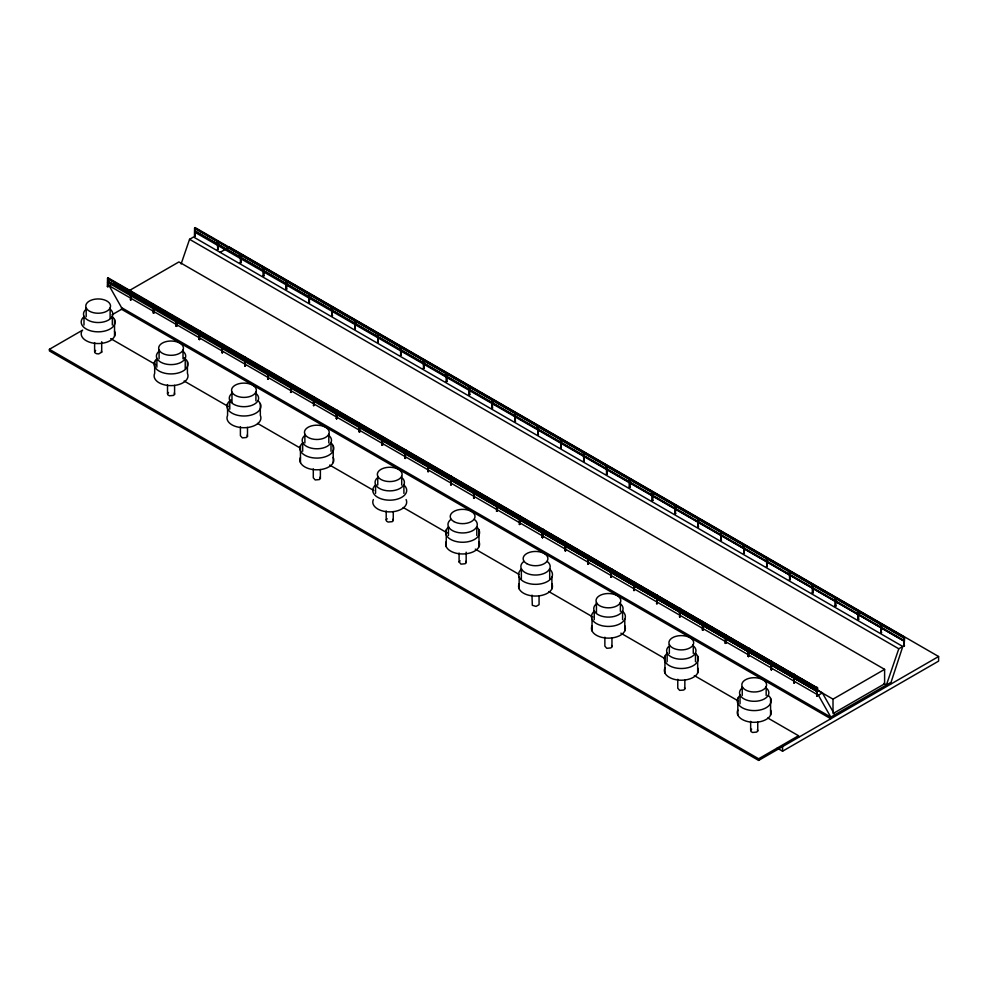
<?xml version="1.0" encoding="UTF-8"?>
<svg xmlns="http://www.w3.org/2000/svg" width="988" height="988" viewBox="0 0 988 988"><rect width="100%" height="100%" fill="white"/><g stroke="black" fill="none" stroke-linecap="round" stroke-linejoin="round"><path stroke-width="1.48" d="M181.125 263.957L189.56 239.306L193.549 237.009L902.785 646.473L890.373 684.351M902.785 646.473L898.796 648.783L886.384 685.017L883.717 683.474M101.702 341.749L101.702 352.185L98.726 353.902L96.528 353.704L94.959 352.802L94.613 351.543L95.626 350.394M174.592 385.332L174.592 394.274L173.592 395.41L169.43 395.793L167.861 394.891L167.515 393.619L168.516 392.483M247.494 427.409L247.494 436.35L246.481 437.499L242.319 437.882L240.405 435.708L240.405 426.767M320.384 469.498L320.384 478.439L319.371 479.575L315.209 479.958L313.295 477.797L313.295 468.855M393.273 511.586L393.273 520.528L392.273 521.664L388.111 522.047L386.543 521.145L386.197 519.873L387.197 518.737M466.163 552.181L466.163 562.604L465.163 563.753L461.001 564.136L459.087 561.962L460.087 560.826M611.955 637.84L611.955 646.782L610.955 647.918L606.78 648.301L604.866 646.127L604.866 637.186M684.845 679.917L684.845 688.858L683.844 690.007L679.682 690.39L677.768 688.216L677.768 679.275M757.747 722.006L757.747 730.947L756.734 732.083L752.572 732.466L751.004 731.565L750.658 730.305L751.658 729.156M107.828 286.755L107.828 278.06L108.272 286.495L107.383 286.495L107.556 278.159L817.323 687.932L108.087 277.85L107.828 278.567M904.378 637.062L903.674 637.519L904.119 645.967L904.378 637.062L195.142 227.586L194.883 228.302M108.272 278.307L107.556 278.777L816.792 688.241L817.496 687.784L817.051 696.231L817.496 687.784M195.328 228.043L194.883 236.49L194.883 227.796L194.611 228.512L903.847 637.976L904.551 637.519L904.119 645.967M108.087 281.432L817.323 691.514L108.087 281.432L107.556 282.358L817.323 691.514M195.142 231.167L904.378 641.261L194.611 232.094L195.142 231.167L904.378 640.644L903.847 641.558M107.383 286.495L108.272 286.495M194.883 236.49L195.328 236.243M109.149 285.73L818.385 695.206L830.797 717.115L830.797 718.745L121.561 309.281L121.561 307.639L109.149 285.73L113.138 283.433L822.374 692.897L834.786 714.806M130.255 291.522L131.145 291.522L130.7 299.969L130.255 291.522L131.145 291.522M217.311 241.257L218.2 241.257L217.755 249.705L217.311 241.257L218.2 241.257M130.255 299.71L131.145 299.71M217.311 249.445L218.2 249.445M777.223 748.114L782.57 751.201L938.6 661.12L938.6 656.514L758.636 760.414L49.4 350.938L49.4 349.307L82.646 330.103M112.015 314.789L122.685 308.639M220.028 252.422L229.364 247.037L938.6 656.514M153.14 304.724L154.029 304.724L153.585 313.171L153.14 304.724L154.029 304.724M240.195 254.459L241.084 254.459L240.195 254.459L240.64 262.907L241.084 255.83M153.14 312.912L154.029 312.912M240.195 262.66L241.084 262.66M176.012 317.938L176.901 317.938L176.457 326.386L176.012 317.938L176.901 317.938M263.067 267.674L263.957 267.674L263.512 276.121L263.067 267.674L263.957 267.674M176.012 326.126L176.901 326.126M263.067 275.862L263.957 275.862M198.897 331.141L199.786 331.141L199.341 339.588L198.897 331.141L199.786 331.141M285.952 280.888L286.841 280.888L286.397 289.323L285.952 280.888L286.841 280.888M198.897 339.341L199.786 339.341M285.952 289.076L286.841 289.076M221.769 344.355L222.658 344.355L222.214 352.802L221.769 344.355L222.658 344.355M308.836 294.091L309.713 294.091L309.269 302.538L308.836 294.091L309.713 294.091M221.769 352.543L222.658 352.543M308.836 302.279L309.713 302.279M244.654 357.557L245.543 357.557L245.098 366.005L244.654 357.557L245.543 357.557M331.709 307.305L332.598 307.305L332.153 315.74L331.709 307.305L332.598 307.305M244.654 365.758L245.543 365.758M331.709 315.493L332.598 315.493M267.526 370.772L268.415 370.772L267.97 379.219L267.526 370.772L268.415 370.772M354.593 320.507L355.47 320.507L355.025 328.955L354.593 320.507L355.47 320.507M267.526 378.96L268.415 378.96M354.593 328.695L355.47 328.695M290.41 383.986L291.299 383.986L290.855 392.421L290.41 383.986L291.299 383.986M377.465 333.722L378.355 333.722L377.91 342.169L377.465 333.722L378.355 333.722M290.41 392.174L291.299 392.174M377.465 341.91L378.355 341.91M313.282 397.188L314.172 397.188L313.727 405.636L313.282 397.188L314.172 397.188M400.35 346.924L401.227 346.924L400.782 355.371L400.35 346.924L401.227 346.924M313.282 405.376L314.172 405.376M400.35 355.112L401.227 355.112M336.167 410.403L337.056 410.403L336.612 418.838L336.167 410.403L337.056 410.403M423.222 360.138L424.111 360.138L423.222 360.138L423.667 368.586L424.111 361.497M336.167 418.591L337.056 418.591M423.222 368.326L424.111 368.326M359.039 423.605L359.928 423.605L359.484 432.052L359.039 423.605L359.928 423.605M446.107 373.341L446.984 373.341L446.539 381.788L446.107 373.341L446.984 373.341M359.039 431.793L359.928 431.793M446.107 381.529L446.984 381.529M381.924 436.82L382.813 436.82L382.368 445.267L381.924 436.82L382.813 436.82M468.979 386.555L469.868 386.555L469.424 395.002L468.979 386.555L469.868 386.555M381.924 445.008L382.813 445.008M468.979 394.743L469.868 394.743M404.796 450.022L405.685 450.022L405.241 458.469L404.796 450.022L405.685 450.022M491.863 399.757L492.74 399.757L492.296 408.205L491.863 399.757L492.74 399.757M404.796 458.21L405.685 458.21M491.863 407.958L492.74 407.958M427.681 463.236L428.57 463.236L428.125 471.684L427.681 463.236L428.57 463.236M514.736 412.972L515.625 412.972L515.18 421.419L514.736 412.972L515.625 412.972M427.681 471.424L428.57 471.424M514.736 421.16L515.625 421.16M450.553 476.438L451.442 476.438L450.997 484.886L450.553 476.438L451.442 476.438M537.62 426.174L538.497 426.174L537.62 426.174L538.052 434.621L538.497 427.545M450.553 484.626L451.442 484.626M537.62 434.374L538.497 434.374M473.437 489.653L474.326 489.653L473.437 489.653L473.882 498.1L474.326 491.011M560.492 439.388L561.382 439.388L560.937 447.836L560.492 439.388L561.382 439.388M473.437 497.841L474.326 497.841M560.492 447.576L561.382 447.576M496.309 502.855L497.199 502.855L496.754 511.302L496.309 502.855L497.199 502.855M583.377 452.603L584.254 452.603L583.809 461.038L583.377 452.603L584.254 452.603M496.309 511.043L497.199 511.043M583.377 460.791L584.254 460.791M519.194 516.069L520.083 516.069L519.639 524.517L519.194 516.069L520.083 516.069M606.249 465.805L607.138 465.805L606.694 474.252L606.249 465.805L607.138 465.805M519.194 524.258L520.083 524.258M606.249 473.993L607.138 473.993M542.066 529.272L542.955 529.272L542.511 537.719L542.066 529.272L542.955 529.272M629.134 479.019L630.011 479.019L629.566 487.455L629.134 479.019L630.011 479.019M542.066 537.472L542.955 537.472M629.134 487.208L630.011 487.208M564.951 542.486L565.84 542.486L565.395 550.934L564.951 542.486L565.84 542.486M652.006 492.222L652.895 492.222L652.451 500.669L652.006 492.222L652.895 492.222M564.951 550.674L565.84 550.674M652.006 500.41L652.895 500.41M587.823 555.701L588.712 555.701L588.268 564.136L587.823 555.701L588.712 555.701M674.89 505.436L675.767 505.436L675.335 513.884L674.89 505.436L675.767 505.436M587.823 563.889L588.712 563.889M674.89 513.624L675.767 513.624M610.708 568.903L611.597 568.903L611.152 577.35L610.708 568.903L611.597 568.903M697.763 518.638L698.652 518.638L698.207 527.086L697.763 518.638L698.652 518.638M610.708 577.091L611.597 577.091M697.763 526.826L698.652 526.826M633.58 582.117L634.469 582.117L634.024 590.552L633.58 582.117L634.469 582.117M720.647 531.853L721.524 531.853L721.092 540.3L720.647 531.853L721.524 531.853M633.58 590.305L634.469 590.305M720.647 540.041L721.524 540.041M656.464 595.319L657.353 595.319L656.464 595.319L656.909 603.767L657.353 596.69M743.519 545.055L744.409 545.055L743.964 553.502L743.519 545.055L744.409 545.055M656.464 603.507L657.353 603.507M743.519 553.243L744.409 553.243M679.336 608.534L680.226 608.534L679.781 616.969L679.336 608.534L680.226 608.534M766.404 558.269L767.281 558.269L766.849 566.717L766.404 558.269L767.281 558.269M679.336 616.722L680.226 616.722M766.404 566.457L767.281 566.457M702.221 621.736L703.11 621.736L702.666 630.183L702.221 621.736L703.11 621.736M789.276 571.472L790.165 571.472L789.721 579.919L789.276 571.472L790.165 571.472M702.221 629.924L703.11 629.924M789.276 579.66L790.165 579.66M725.093 634.951L725.982 634.951L725.538 643.398L725.093 634.951L725.982 634.951M812.161 584.686L813.038 584.686L812.605 593.133L812.161 584.686L813.038 584.686M725.093 643.139L725.982 643.139M812.161 592.874L813.038 592.874M747.978 648.153L748.867 648.153L748.422 656.6L747.978 648.153L748.867 648.153M835.033 597.888L835.922 597.888L835.478 606.336L835.033 597.888L835.922 597.888M747.978 656.341L748.867 656.341M835.033 606.089L835.922 606.089M770.85 661.367L771.739 661.367L770.85 661.367L771.295 669.815L771.739 662.726M857.917 611.103L858.794 611.103L857.917 611.103L858.362 619.55L858.794 612.461M770.85 669.555L771.739 669.555M857.917 619.291L858.794 619.291M793.735 674.569L794.624 674.569L794.179 683.017L793.735 674.569L794.624 674.569M880.79 624.305L881.679 624.305L881.234 632.752L880.79 624.305L881.679 624.305M793.735 682.757L794.624 682.757M880.79 632.505L881.679 632.505M817.051 696.231L816.607 687.784L817.323 687.327M817.323 690.908L816.792 691.822M816.607 695.972L817.496 695.972M903.674 645.707L904.551 645.707M818.385 695.206L822.374 692.897M884.606 669.358L178.927 261.931L127.329 291.719L833.008 699.146L884.606 669.358L884.606 683.795L833.008 713.583M49.4 349.307L758.636 758.772L798.526 735.739L798.526 737.381M890.373 682.72L830.797 717.115L121.561 307.639M904.378 637.668L194.611 227.895L194.438 236.243M189.56 239.306L898.796 648.783M110.668 338.612L156.079 364.831M184.126 381.022L228.203 406.463M257.584 423.432L300.327 448.107M329.708 465.076L373.785 490.517M403.178 507.486L447.255 532.94M475.302 549.13L519.379 574.571M548.76 591.54L592.837 616.994M620.884 633.185L664.961 658.625M694.342 675.594L738.419 701.035M767.812 718.004L798.526 735.739M757.388 729.687L757.747 730.947M684.499 687.599L684.845 688.858M611.609 645.51L611.955 646.782M465.817 561.345L466.163 562.604M392.928 519.256L393.273 520.528M320.038 477.179L320.384 478.439M247.136 435.091L247.494 436.35M174.246 393.002L174.592 394.274M101.356 350.925L101.702 352.185M881.234 624.058L881.234 632.752M858.362 611.362L858.362 619.55M835.478 597.641L835.478 606.336M833.008 699.146L833.008 712.138M812.605 584.427L812.605 593.133M794.179 674.322L794.179 683.017M789.721 571.225L789.721 579.919M782.57 746.595L782.57 751.201M771.295 661.627L771.295 669.815M770.578 698.281L770.578 715.053M766.849 558.01L766.849 566.717M766.169 686.697A12.387 7.151 0 0 1 745.446 689.896A12.387 7.151 0 0 1 750.991 677.941A12.387 7.151 0 0 1 766.169 686.697L766.169 695.478M758.636 758.772L758.636 760.414M750.658 721.351L750.658 730.305M748.422 647.906L748.422 656.6M743.964 544.808L743.964 553.502M742.235 686.697L742.235 695.478M740.024 695.021L740.024 703.802M737.826 698.281L737.826 715.053M725.538 634.691L725.538 643.398M721.092 531.593L721.092 540.3M702.666 621.477L702.666 630.183M698.207 518.379L698.207 527.086M697.676 656.193L697.676 672.976M695.478 652.932L695.478 661.725M693.267 644.608A12.387 7.151 0 0 1 672.544 647.819A12.387 7.151 0 0 1 678.101 635.852A12.387 7.151 0 0 1 693.267 644.608L693.267 653.389M679.781 608.275L679.781 616.969M675.335 505.177L675.335 513.884M669.345 644.608L669.345 653.389M667.135 652.932L667.135 661.725M664.936 656.193L664.936 672.976M656.909 595.579L656.909 603.767M652.451 491.962L652.451 500.669M634.024 581.858L634.024 590.552M629.566 478.76L629.566 487.455M624.787 619.18L624.787 630.887M622.588 610.856L622.588 619.637M620.378 602.532A12.387 7.151 0 0 1 599.654 605.73A12.387 7.151 0 0 1 605.212 593.763A12.387 7.151 0 0 1 620.378 602.532L620.378 611.313M611.152 568.643L611.152 577.35M606.694 465.546L606.694 474.252M596.443 602.532L596.443 612.77M594.245 610.856L594.245 619.637M592.034 619.18L592.034 630.887M588.268 555.441L588.268 564.136M583.809 452.343L583.809 461.038M565.395 542.227L565.395 550.934M560.937 439.129L560.937 447.836M551.897 577.091L551.897 588.799M549.686 568.767L549.686 579.017M542.511 529.025L542.511 537.719M539.065 595.752L539.065 604.693L536.076 606.41L532.322 605.311L531.976 595.097M538.052 426.433L538.052 434.621M521.355 568.767L521.355 579.017M519.639 515.81L519.639 524.517M519.145 577.091L519.145 588.799M515.18 412.712L515.18 421.419M496.754 502.608L496.754 511.302M492.296 399.51L492.296 408.205M478.995 529.939L478.995 546.722M476.796 526.678L476.796 535.471M473.882 489.912L473.882 498.1M469.424 386.296L469.424 395.002M459.087 553.021L459.087 561.962M450.997 476.191L450.997 484.886M448.453 526.678L448.453 535.471M446.539 373.094L446.539 381.788M446.255 529.939L446.255 546.722M428.125 462.977L428.125 471.684M423.667 360.385L423.667 368.586M405.241 449.775L405.241 458.469M403.907 484.602L403.907 493.383M401.696 476.278A12.387 7.151 0 0 1 380.973 479.476A12.387 7.151 0 0 1 386.53 467.509A12.387 7.151 0 0 1 401.696 476.278L401.696 485.059M400.782 346.677L400.782 355.371M386.197 510.932L386.197 519.873M382.368 436.56L382.368 445.267M377.91 333.462L377.91 342.169M377.762 476.278L377.762 485.059M375.564 484.602L375.564 493.383M359.484 423.346L359.484 432.052M355.025 320.248L355.025 328.955M336.612 410.144L336.612 418.838M333.215 445.773L333.215 462.545M332.153 307.046L332.153 315.74M331.005 442.513L331.005 451.294M328.806 434.189A12.387 7.151 0 0 1 308.083 437.388A12.387 7.151 0 0 1 313.628 425.433A12.387 7.151 0 0 1 328.806 434.189L328.806 442.97M313.727 396.929L313.727 405.636M309.269 293.831L309.269 302.538M304.872 434.189L304.872 442.97M302.674 442.513L302.674 451.294M300.463 445.773L300.463 462.545M290.855 383.727L290.855 392.421M286.397 280.629L286.397 289.323M267.97 370.512L267.97 379.219M263.512 267.415L263.512 276.121M260.326 403.684L260.326 415.405A16.957 9.781 0 0 1 243.95 427.718A16.957 9.781 0 0 1 227.573 415.405L227.573 403.684M255.917 392.1A12.387 7.151 0 0 1 235.193 395.311A12.387 7.151 0 0 1 240.739 383.344A12.387 7.151 0 0 1 255.917 392.1L255.917 400.881M245.098 357.31L245.098 366.005M240.64 254.719L240.64 262.907M231.982 392.1L231.982 402.351M229.772 400.424L229.772 409.217M222.214 344.096L222.214 352.802M217.755 240.998L217.755 249.705M199.341 330.894L199.341 339.588M187.424 361.608L187.424 373.316A16.957 9.781 0 0 1 171.048 385.629A16.957 9.781 0 0 1 154.684 373.316L154.684 361.608M185.225 358.348L185.225 368.586M183.015 350.024A12.387 7.151 0 0 1 162.291 353.222A12.387 7.151 0 0 1 167.849 341.255A12.387 7.151 0 0 1 183.015 350.024L183.015 358.805M176.457 317.679L176.457 326.386M167.515 384.678L167.515 393.619M159.093 350.024L159.093 358.805M156.882 358.348L156.882 367.128M153.585 304.477L153.585 313.171M130.7 291.262L130.7 299.969M114.534 319.519L114.534 336.291M112.323 316.259L112.323 325.04M110.125 307.935A12.387 7.151 0 0 1 89.402 311.146A12.387 7.151 0 0 1 94.959 299.179A12.387 7.151 0 0 1 110.125 307.935L110.125 318.185M94.613 342.601L94.613 351.543M86.191 307.935L86.191 316.716M83.992 316.259L83.992 325.04M765.811 687.66A14.672 8.472 0 0 1 764.119 699.072A14.672 8.472 0 0 1 744.285 699.072A14.672 8.472 0 0 1 742.581 687.66M770.578 709.989A16.957 9.781 0 0 1 754.202 722.314A16.957 9.781 0 0 1 737.826 709.989M768.405 695.478A16.957 9.781 0 0 1 765.33 708.198A16.957 9.781 0 0 1 743.075 708.198A16.957 9.781 0 0 1 740 695.478M692.921 645.572A14.672 8.472 0 0 1 691.699 656.724A14.672 8.472 0 0 1 672.383 657.465A14.672 8.472 0 0 1 668.604 646.51M697.676 667.913A16.957 9.781 0 0 1 681.312 680.226A16.957 9.781 0 0 1 664.936 667.913M695.515 653.389A16.957 9.781 0 0 1 692.427 666.11A16.957 9.781 0 0 1 670.185 666.11A16.957 9.781 0 0 1 667.098 653.389M620.032 603.483A14.672 8.472 0 0 1 618.327 614.894A14.672 8.472 0 0 1 598.493 614.894A14.672 8.472 0 0 1 596.801 603.483M624.787 625.824A16.957 9.781 0 0 1 608.41 638.137A16.957 9.781 0 0 1 592.034 625.824M622.613 611.3A16.957 9.781 0 0 1 619.538 624.033A16.957 9.781 0 0 1 597.283 624.033A16.957 9.781 0 0 1 594.208 611.3M547.142 561.406A14.672 8.472 0 0 1 545.438 572.818A14.672 8.472 0 0 1 525.604 572.818A14.672 8.472 0 0 1 523.899 561.406M551.897 583.735A16.957 9.781 0 0 1 535.521 596.06A16.957 9.781 0 0 1 519.145 583.735M549.723 569.224A16.957 9.781 0 0 1 546.648 581.944A16.957 9.781 0 0 1 524.393 581.944A16.957 9.781 0 0 1 521.318 569.224M474.24 519.317A14.672 8.472 0 0 1 472.548 530.729A14.672 8.472 0 0 1 452.714 530.729A14.672 8.472 0 0 1 451.01 519.317M478.995 541.659A16.957 9.781 0 0 1 462.631 553.972A16.957 9.781 0 0 1 446.255 541.659M476.834 527.135A16.957 9.781 0 0 1 473.746 539.856A16.957 9.781 0 0 1 451.504 539.856A16.957 9.781 0 0 1 448.416 527.135M402.437 478.167A14.672 8.472 0 0 1 389.729 490.875A14.672 8.472 0 0 1 377.033 478.167M406.105 499.57A16.957 9.781 0 0 1 389.729 511.883A16.957 9.781 0 0 1 373.365 499.57M403.944 485.046A16.957 9.781 0 0 1 400.856 497.779A16.957 9.781 0 0 1 378.602 497.779A16.957 9.781 0 0 1 375.526 485.046M328.461 435.152A14.672 8.472 0 0 1 326.756 446.564A14.672 8.472 0 0 1 306.922 446.564A14.672 8.472 0 0 1 305.218 435.152M333.215 457.481A16.957 9.781 0 0 1 316.839 469.806A16.957 9.781 0 0 1 300.463 457.481M331.042 442.97A16.957 9.781 0 0 1 327.967 455.69A16.957 9.781 0 0 1 305.712 455.69A16.957 9.781 0 0 1 302.637 442.97M255.559 393.063A14.672 8.472 0 0 1 253.867 404.475A14.672 8.472 0 0 1 234.033 404.475A14.672 8.472 0 0 1 232.328 393.063M258.152 400.881A16.957 9.781 0 0 1 254.62 413.824A16.957 9.781 0 0 1 231.945 413.132A16.957 9.781 0 0 1 230.797 400.041M182.669 350.987A14.672 8.472 0 0 1 180.977 362.386A14.672 8.472 0 0 1 161.13 362.386A14.672 8.472 0 0 1 159.439 350.987M184.2 357.965A16.957 9.781 0 0 1 183.052 371.043A16.957 9.781 0 0 1 160.389 371.747A16.957 9.781 0 0 1 156.845 358.792M109.779 308.898A14.672 8.472 0 0 1 108.075 320.31A14.672 8.472 0 0 1 88.241 320.31A14.672 8.472 0 0 1 86.536 308.898M114.534 331.227A16.957 9.781 0 0 1 98.158 343.552A16.957 9.781 0 0 1 81.782 331.227M112.36 316.716A16.957 9.781 0 0 1 109.285 329.436A16.957 9.781 0 0 1 87.03 329.436A16.957 9.781 0 0 1 83.955 316.716M526.765 563.642A12.387 7.151 0 0 0 547.488 560.443A12.387 7.151 0 0 0 532.31 551.687A12.387 7.151 0 0 0 526.765 563.642M453.863 521.565A12.387 7.151 0 0 0 474.586 518.354A12.387 7.151 0 0 0 459.42 509.598A12.387 7.151 0 0 0 453.863 521.565"/></g></svg>
